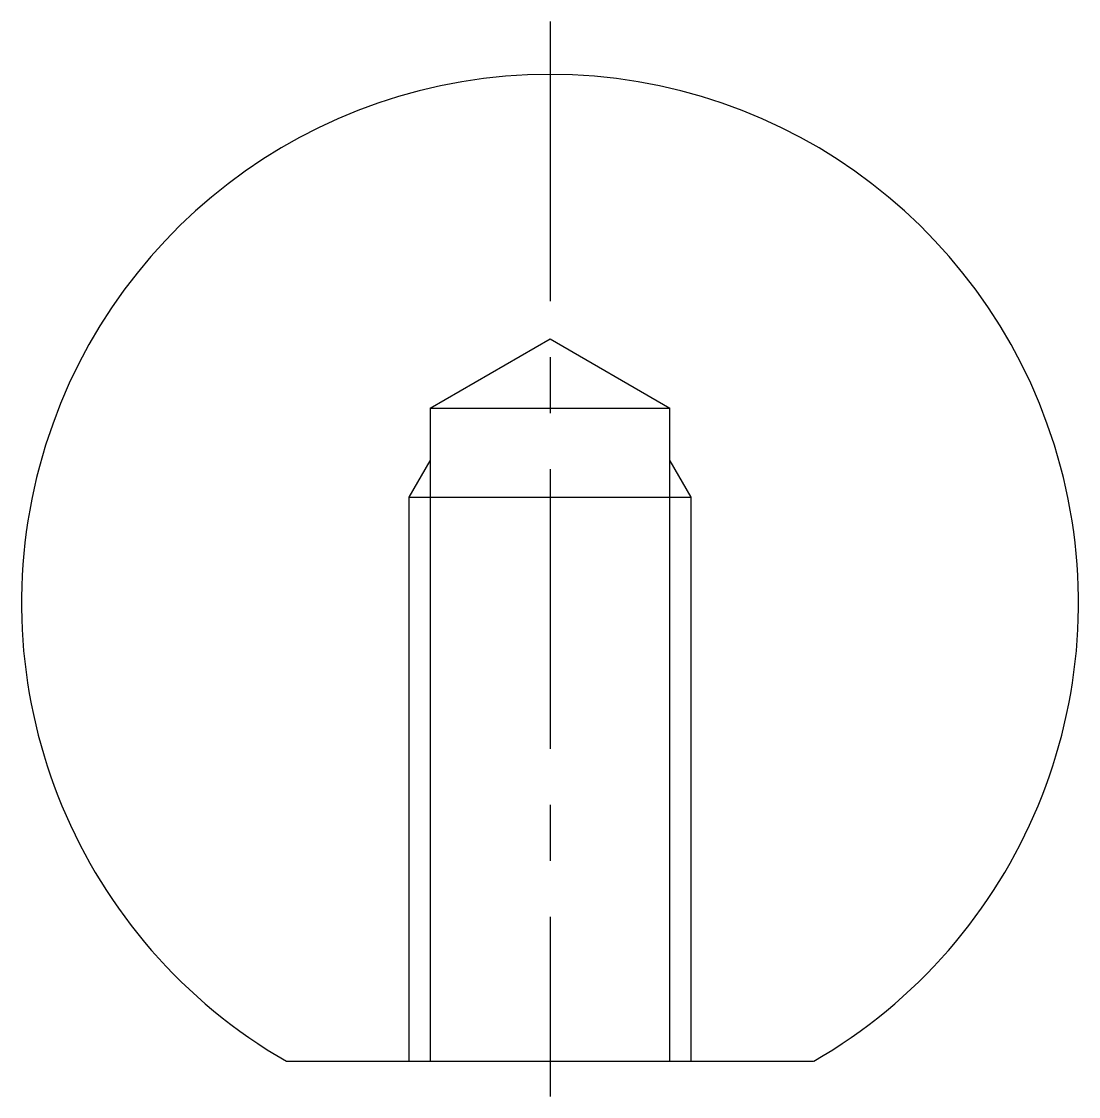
# Model space of a CAD drawing. Extents: x 10 to 159, y 10 to 113.
# Drawn here: x 129.25 to 159.25, y 82.3 to 112.8 of the extents above; entities outside this region: 2.
import ezdxf

# ---------------------------------------------------------------- set-up
doc = ezdxf.new("R2010")
doc.units = 0
doc.header["$LTSCALE"] = 0.25
doc.linetypes.add('CENTER', pattern=[50.8, 31.75, -6.35, 6.35, -6.35])
doc.layers.get('0').update_dxf_attribs({"linetype": 'CONTINUOUS'})
doc.layers.add('CENTER', color=1, linetype='CENTER')

msp = doc.modelspace()

# ---------------------------------------------------------------- linework, layer by layer
at = {"linetype": 'CONTINUOUS'}
for p, q in [((140.855, 101.827), (144.255, 103.79)), ((144.255, 103.79), (147.655, 101.827)), ((140.855, 101.827), (140.855, 83.297)), ((140.855, 101.827), (147.655, 101.827)), ((147.655, 83.297), (147.655, 101.827)), ((140.255, 99.297), (148.255, 99.297)), ((136.772, 83.297), (151.738, 83.297))]:
    msp.add_line(p, q, dxfattribs=at)
at = {"color": 3, "linetype": 'CONTINUOUS'}
for p, q in [((140.255, 99.297), (140.855, 100.336)), ((147.655, 100.336), (148.255, 99.297)), ((140.255, 83.297), (140.255, 99.297)), ((148.255, 99.297), (148.255, 83.297))]:
    msp.add_line(p, q, dxfattribs=at)
at = {"linetype": 'CONTINUOUS'}
msp.add_arc((144.255, 96.297), 15, 299.9264, 240.0736, dxfattribs=at)
at = {"layer": 'CENTER', "color": 1, "linetype": 'CENTER'}
msp.add_line((144.255, 112.797), (144.255, 82.297), dxfattribs=at)

# ---------------------------------------------------------------- texts
for s, p in [('PBA 8-30', (10, 25)), ('PBA0830', (10, 10))]:
    msp.add_text(s, height=4).set_placement(p)

doc.saveas('drawing.dxf')
